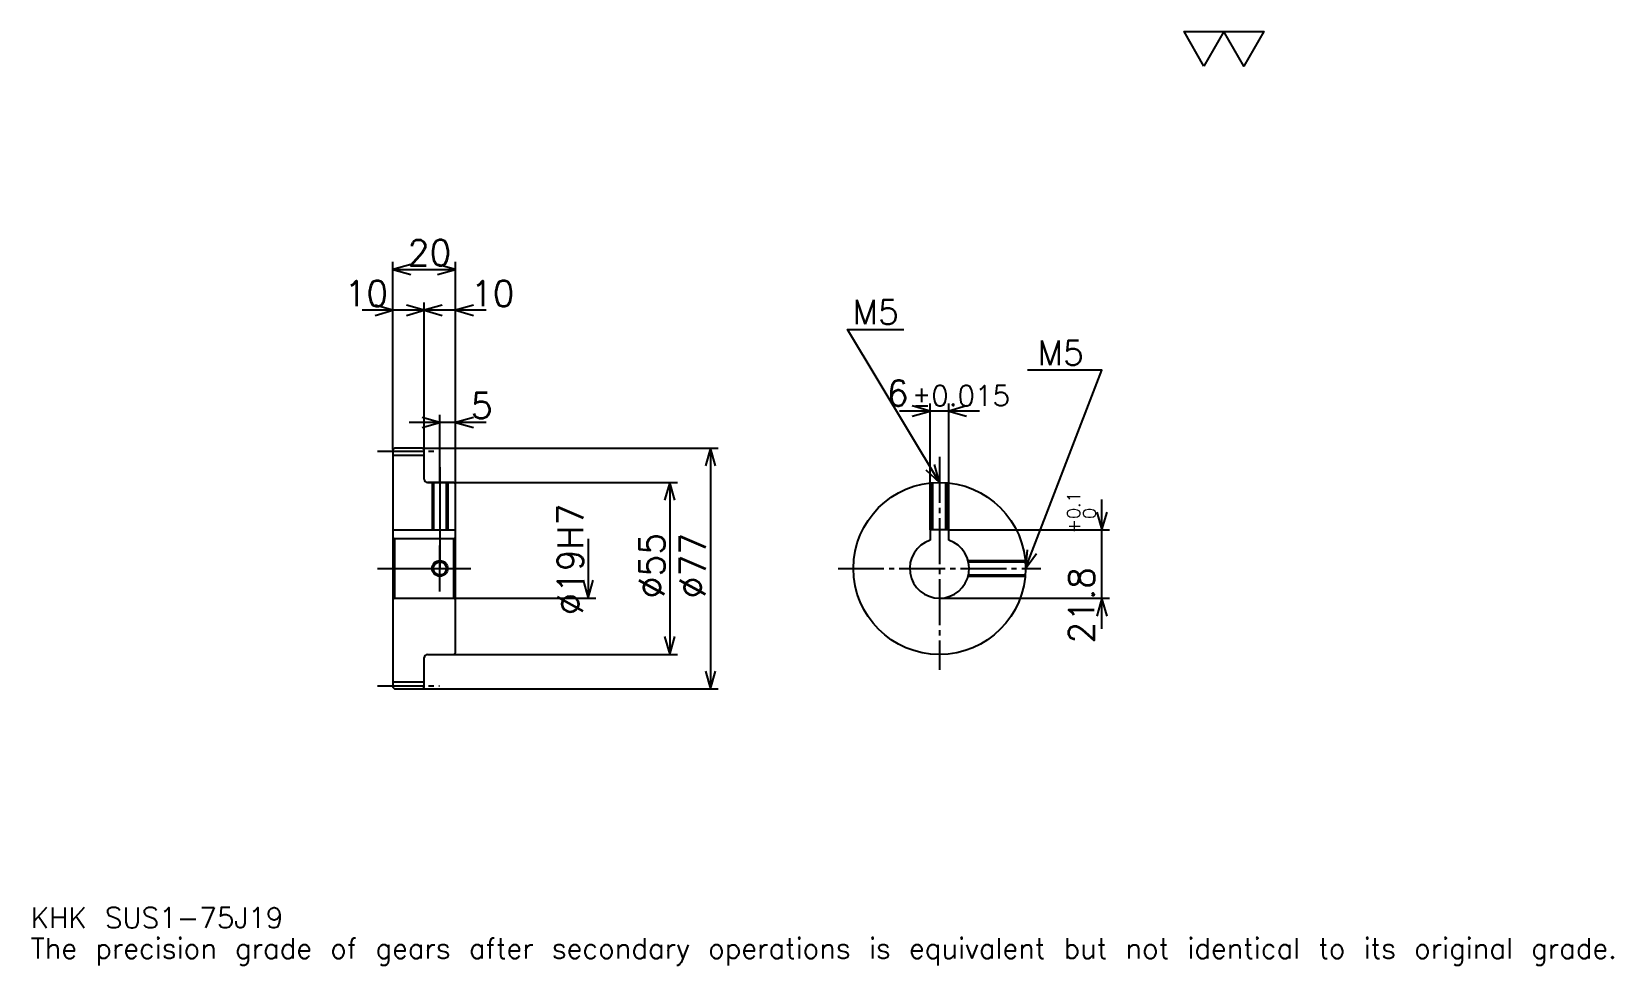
# Model space of a CAD drawing. Extents: x 17 to 522, y 6 to 304.
import ezdxf

# ---------------------------------------------------------------- set-up
doc = ezdxf.new("R2010")
doc.units = 0
doc.linetypes.add('DASHDOT', pattern=[19.565218, 14.673913, -1.630435, 1.630435, -1.630435])
doc.layers.get('0').update_dxf_attribs({"linetype": 'CONTINUOUS'})
doc.layers.add('DASHDOT', color=6, linetype='DASHDOT')
doc.styles.add('KANJI', font='TXT', dxfattribs={"bigfont": 'BIGFONT'})

msp = doc.modelspace()

# ---------------------------------------------------------------- linework, layer by layer
at = {"color": 5}
for p, q in [((132.065216, 171.380432), (132.065216, 230.891296)), ((132.065216, 228.445648), (152.065216, 228.445648)), ((152.065216, 171.380432), (152.065216, 230.891296)), ((142.065216, 171.380432), (142.065216, 217.847839)), ((151.847824, 215.402176), (122.282608, 215.402176)), ((161.847824, 215.402176), (132.282608, 215.402176)), ((319.521729, 183.206512), (293.956543, 183.206512)), ((303.739136, 145.180435), (303.739136, 185.652161)), ((309.739136, 145.180435), (309.739136, 185.652161)), ((161.847824, 179.532608), (137.282608, 179.532608)), ((147.065216, 171.380432), (147.065216, 181.978256)), ((132.065216, 170.880432), (132.065216, 171.380432)), ((141.565216, 171.380432), (152.065216, 171.380432)), ((142.065216, 170.880432), (142.065216, 171.380432)), ((147.065216, 160.380432), (147.065216, 171.380432)), ((147.065216, 160.380432), (147.065216, 171.380432)), ((152.065216, 171.380432), (236.032608, 171.380432)), ((152.065216, 159.880432), (152.065216, 171.380432)), ((233.586945, 171.380432), (233.586945, 94.380432)), ((143.065216, 160.380432), (152.065216, 160.380432)), ((152.065216, 160.380432), (222.989136, 160.380432)), ((220.543488, 160.380432), (220.543488, 105.380432)), ((358.695648, 113.597824), (358.695648, 154.963043)), ((194.456512, 142.380432), (194.456512, 123.380432)), ((309.739136, 145.180435), (361.141296, 145.180435)), ((152.065216, 123.380432), (196.902176, 123.380432)), ((306.739136, 123.380432), (361.141296, 123.380432)), ((143.065216, 105.380432), (152.065216, 105.380432)), ((152.065216, 105.380432), (222.989136, 105.380432)), ((141.565216, 94.380432), (152.065216, 94.380432)), ((152.065216, 94.380432), (236.032608, 94.380432))]:
    msp.add_line(p, q, dxfattribs=at)
at = {"color": 4}
for p, q in [((132.065216, 169.130432), (142.065216, 169.130432)), ((132.065216, 145.180435), (152.065216, 145.180435)), ((132.565216, 142.380432), (132.565216, 123.380432)), ((151.565216, 142.380432), (152.065216, 142.880432)), ((151.565216, 123.380432), (152.065216, 122.880432)), ((132.065216, 96.630432), (142.065216, 96.630432))]:
    msp.add_line(p, q, dxfattribs=at)
at = {"color": 7}
msp.add_lwpolyline([(391.304352, 293.478271), (384.945648, 304.5), (410.380432, 304.5), (404.021729, 293.478271), (397.663055, 304.5), (391.304352, 293.478271)], dxfattribs=at)
at = {"color": 5}
for points in [[(137.771744, 230.07608), (132.065216, 228.445648), (137.771744, 226.815216)], [(146.358688, 226.815216), (152.065216, 228.445648), (146.358688, 230.07608)], [(126.358696, 213.771744), (132.065216, 215.402176), (126.358696, 217.032608)], [(136.358688, 213.771744), (142.065216, 215.402176), (136.358688, 217.032608)], [(147.771744, 217.032608), (142.065216, 215.402176), (147.771744, 213.771744)], [(157.771744, 217.032608), (152.065216, 215.402176), (157.771744, 213.771744)], [(306.739136, 160.380432), (277.391296, 209.293472), (295.32608, 209.293472)], [(334.239136, 132.880432), (358.695648, 196.25), (334.891296, 196.25)], [(298.032593, 181.57608), (303.739136, 183.206512), (298.032593, 184.836945)], [(315.445679, 184.836945), (309.739136, 183.206512), (315.445679, 181.57608)], [(141.358688, 177.902176), (147.065216, 179.532608), (141.358688, 181.16304)], [(157.771744, 181.16304), (152.065216, 179.532608), (157.771744, 177.902176)], [(235.217377, 165.67392), (233.586945, 171.380432), (231.956512, 165.67392)], [(302.40506, 164.434875), (306.739136, 160.380432), (305.201233, 166.112579)], [(222.17392, 154.673904), (220.543488, 160.380432), (218.913055, 154.673904)], [(357.065216, 150.886948), (358.695648, 145.180435), (360.32608, 150.886948)], [(334.772705, 138.791275), (334.239136, 132.880432), (337.81488, 137.617188)], [(192.82608, 129.08696), (194.456512, 123.380432), (196.086945, 129.08696)], [(360.32608, 117.673912), (358.695648, 123.380432), (357.065216, 117.673912)], [(218.913055, 111.086952), (220.543488, 105.380432), (222.17392, 111.086952)], [(231.956512, 100.086952), (233.586945, 94.380432), (235.217377, 100.086952)]]:
    msp.add_lwpolyline(points, dxfattribs=at)
at = {"color": 4}
for points in [[(142.065216, 161.380432), (142.065216, 170.880432), (141.565216, 171.380432), (132.565216, 171.380432), (132.065216, 170.880432), (132.065216, 122.880432)], [(143.065216, 105.380432), (151.565216, 105.380432), (152.065216, 105.880432), (152.065216, 159.880432), (151.565216, 160.380432), (143.065216, 160.380432)], [(144.565216, 160.380432), (144.565216, 145.180435)], [(145.000214, 160.380432), (145.000214, 145.180435)], [(149.130219, 160.380432), (149.130219, 145.180435)], [(149.565216, 160.380432), (149.565216, 145.180435)], [(304.239136, 145.180435), (304.239136, 160.266556)], [(304.674133, 145.180435), (304.674133, 160.302795)], [(308.804138, 145.180435), (308.804138, 160.302795)], [(309.239136, 145.180435), (309.239136, 160.266556)], [(132.065216, 122.880432), (132.565216, 123.380432), (151.565216, 123.380432), (151.565216, 142.380432), (132.565216, 142.380432), (132.065216, 142.880432)], [(309.739136, 141.894318), (309.739136, 145.180435), (303.739136, 145.180435), (303.739136, 141.894318)], [(315.904297, 135.380432), (334.125244, 135.380432)], [(316.011993, 134.945435), (334.161499, 134.945435)], [(315.904297, 130.380432), (334.125244, 130.380432)], [(316.011993, 130.81543), (334.161499, 130.81543)], [(132.065216, 122.880432), (132.065216, 94.880432), (132.565216, 94.380432), (141.565216, 94.380432), (142.065216, 94.880432), (142.065216, 104.380432)]]:
    msp.add_lwpolyline(points, dxfattribs=at)
for centre, radius in [((306.739136, 132.880432), 27.5), ((147.065216, 132.880432), 2.065)]:
    msp.add_circle(centre, radius, dxfattribs=at)
at = {"color": 7}
msp.add_circle((147.065216, 132.880432), 2.5, dxfattribs=at)
at = {"color": 4}
for centre, radius, start, end in [((143.065216, 161.380432), 1, 180, 270), ((306.739136, 132.880432), 9.5, 108.40848033, 71.59151967), ((143.065216, 104.380432), 1, 90, 180)]:
    msp.add_arc(centre, radius, start, end, dxfattribs=at)
at = {"layer": 'DASHDOT', "color": 7}
for p, q in [((127.173912, 170.380432), (146.956512, 170.380432)), ((306.739136, 168.532608), (306.739136, 100.489128)), ((147.065216, 160.380432), (147.065216, 132.880432)), ((127.173912, 132.880432), (156.956512, 132.880432)), ((274.347839, 132.880432), (339.130432, 132.880432)), ((127.173912, 95.380432), (146.956512, 95.380432))]:
    msp.add_line(p, q, dxfattribs=at)
for points in [[(147.065216, 165.271729), (147.065216, 140.289124)], [(147.065216, 125.489128), (147.065216, 140.271744)], [(139.673904, 132.880432), (154.456512, 132.880432)]]:
    msp.add_lwpolyline(points, dxfattribs=at)

# ---------------------------------------------------------------- texts
at = {"color": 7, "style": 'KANJI'}
for s, height, p in [('20', 8.152174, (136.766296, 229.75)), ('10', 8.152174, (116.576088, 216.706512)), ('10', 8.152174, (156.956512, 216.706512)), ('M5', 7.826087, (279.021729, 210.92392)), ('M5', 7.826087, (338.152161, 197.880432)), ('6', 8.152174, (289.911438, 184.836945)), ('5', 8.152174, (156.956512, 180.83696)), ('%%p0.015', 6.521739, (297.981079, 184.836945)), ('KHK SUS1-75J19', 6.521739, (16.304348, 17.934782)), ('The precision grade of gears after secondary operations is equivalent but not identical to its original grade.', 6.521739, (16.304348, 8.152174))]:
    msp.add_text(s, height=height, dxfattribs=at).set_placement(p)
for s, height, p in [('%%c19H7', 8.152174, (192.82608, 118.002716)), ('0.1', 4.076087, (351.684784, 148.706711)), ('0', 4.076087, (356.739136, 148.706711)), ('+', 4.076087, (351.684784, 144.141495)), ('%%c55', 8.152174, (218.913055, 123.301628)), ('%%c77', 8.152174, (231.956512, 123.301628)), ('21.8', 8.152174, (356.25, 108.855667))]:
    msp.add_text(s, height=height, rotation=90, dxfattribs=at).set_placement(p)

doc.saveas('drawing.dxf')
